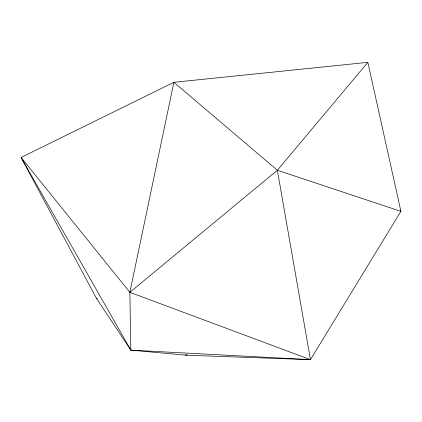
<?xml version="1.0" encoding="UTF-8"?>
<svg xmlns="http://www.w3.org/2000/svg" width="422" height="422" viewBox="0 0 422 422"><rect width="100%" height="100%" fill="white"/><g stroke="black" fill="none" stroke-linecap="round" stroke-linejoin="round"><path stroke-width="0.63" d="M367.847 62.345L277.37 170.251L310.455 359.655L130.831 350.144L129.86 292.319L173.885 82.306L367.847 62.345L400.9 211.338L310.455 359.655L186.334 355.213L130.831 350.144L96.337 298.106L21.1 157.459L173.885 82.306L277.37 170.251L400.9 211.338L400.309 210.161M130.831 350.144L21.1 157.459L129.86 292.319L277.37 170.251M187.516 354.638L186.334 355.213L185.226 354.506M129.86 292.319L310.455 359.655M96.337 298.106L97.45 298.813"/></g></svg>
